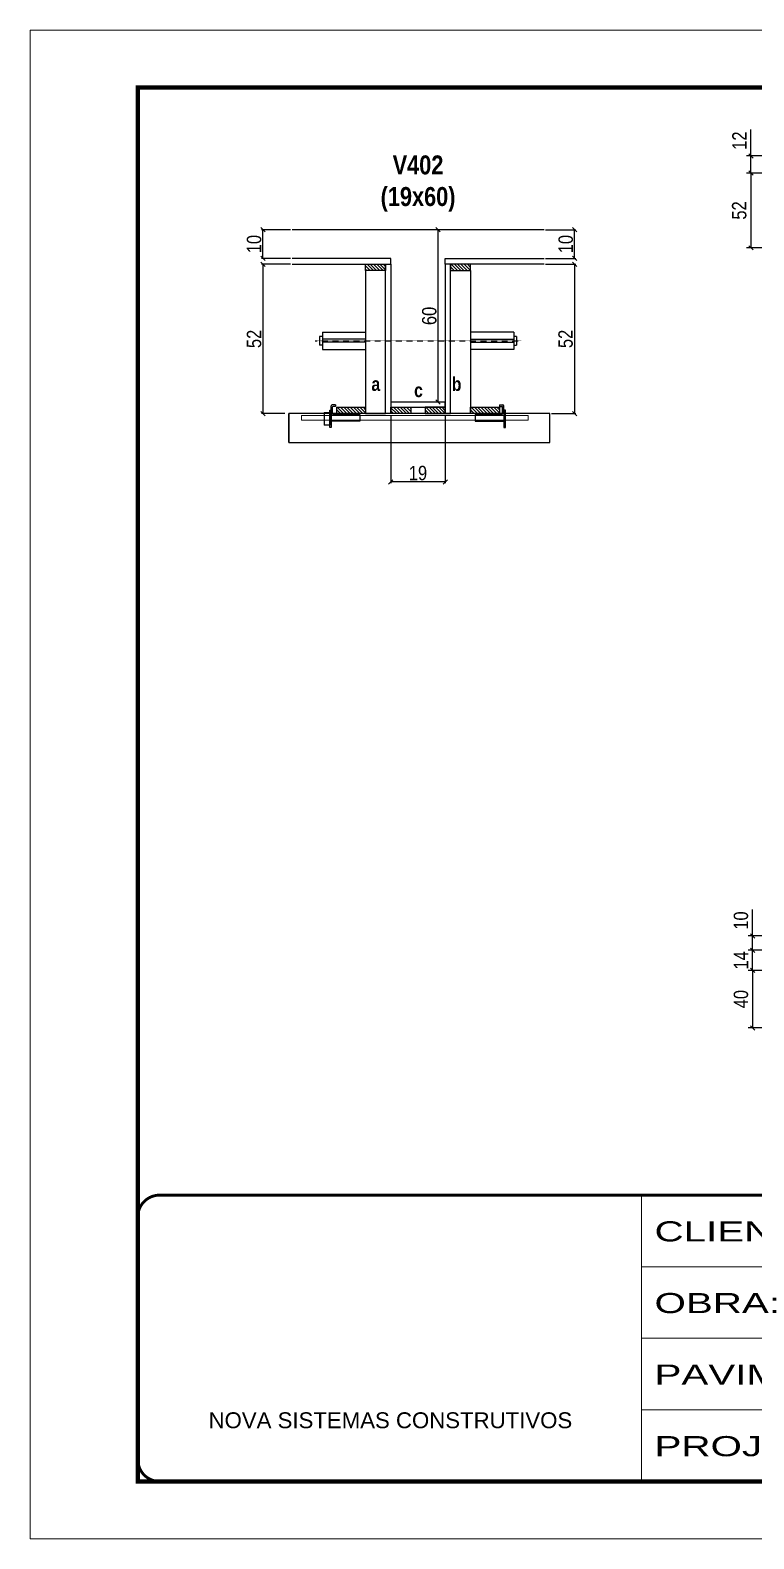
# Model space of a CAD drawing. Extents: x 3309 to 9590, y -2522 to 15424.
# Drawn here: x 6493 to 6997, y 12409 to 13459 of the extents above; entities that cross this region are included whole.
import ezdxf

# ---------------------------------------------------------------- set-up
doc = ezdxf.new("R2010")
doc.units = 0
for name, pattern in [('CONTINUO', [0]), ('DASHED', [0.75, 0.5, -0.25]), ('HIDDEN', [0.375, 0.25, -0.125])]:
    doc.linetypes.add(name, pattern=pattern)
for name, color, linetype in [('barrote', 251, 'Continuous'), ('COTA', 241, 'Continuous'), ('detalhes', 4, 'Continuous'), ('NOMENCLATURA', 7, 'Continuous'), ('Painéis', 200, 'Continuous'), ('presilha', 1, 'Continuous'), ('SARR_2.2x10', 60, 'Continuous'), ('SARR_2.2x7', 40, 'Continuous'), ('SARR_3.5x7', 81, 'Continuous'), ('TENSOR', 3, 'Continuous')]:
    doc.layers.add(name, color=color, linetype=linetype)
for name, color, linetype, lineweight in [('CONCRETO', 251, 'Continuous', 25), ('Folhas', 255, 'Continuous', 9), ('SARRAFO DE PRESSAO', 251, 'DASHED', 9), ('SCO-___-LAJ', 2, 'Continuous', 0)]:
    doc.layers.add(name, color=color, linetype=linetype, lineweight=lineweight)
doc.styles.add('ARIAL', font='arial.ttf')
doc.styles.add('COTA TECNICA', font='techl___.ttf', dxfattribs={"height": 10})
doc.styles.add('COTA TECNICA 2X', font='techl___.ttf', dxfattribs={"height": 10})
doc.styles.add('TECNICA', font='techb___.ttf', dxfattribs={"height": 10})
doc.styles.add('Tecnologia', font='')
doc.styles.get('Tecnologia').set_extended_font_data('Forgotten Futurist')
doc.dimstyles.new('PAINEL', dxfattribs={"dimtxt": 10, "dimasz": 3, "dimexe": 3, "dimexo": 3, "dimgap": 3, "dimtad": 1, "dimdec": 1, "dimzin": 12, "dimdsep": 46, "dimtxsty": 'COTA TECNICA', "dimblk1": 'OBLIQUE', "dimblk2": 'OBLIQUE', "dimsah": 1, "dimcen": 0.9, "dimclrd": 4, "dimclre": 4, "dimclrt": 240, "dimadec": 1, "dimazin": 3, "dimtfac": 1, "dimtdec": 1, "dimtmove": 0, "dimatfit": 3, "dimfxl": 1, "dimtolj": 1, "dimtzin": 12, "dimarcsym": 0})
doc.dimstyles.new('SECAO', dxfattribs={"dimscale": 0.333333, "dimtxt": 5, "dimasz": 9, "dimexe": 3, "dimexo": 3, "dimgap": 3, "dimtad": 1, "dimdec": 1, "dimlfac": 0.5, "dimzin": 12, "dimdsep": 46, "dimtxsty": 'COTA TECNICA 2X', "dimblk1": 'OBLIQUE', "dimblk2": 'OBLIQUE', "dimsah": 1, "dimcen": 0.9, "dimclrd": 4, "dimclre": 4, "dimclrt": 240, "dimadec": 1, "dimazin": 3, "dimtfac": 1, "dimtdec": 1, "dimtmove": 0, "dimatfit": 3, "dimfxl": 1, "dimtolj": 1, "dimtzin": 12, "dimarcsym": 0})
pattern_1 = [(135, (39979.4781, -110319.7541), (-1.122532015, -1.122532015), [])]

# ---------------------------------------------------------------- blocks, each defined once
blk = doc.blocks.new('9999999999')
at = {"color": 30, "linetype": 'CONTINUO'}
for p, q in [((98564.6, 34230.2), (98564.6, 34429.4)), ((98564.6, 34379.6), (99584, 34379.6)), ((98564.6, 34329.8), (99488, 34329.8)), ((98564.6, 34280), (99488, 34280))]:
    blk.add_line(p, q, dxfattribs=at)
at = {"color": 30, "linetype": 'CONTINUO', "const_width": 2}
blk.add_lwpolyline([(99584, 34230.2), (99584, 34414.4, 0.414214), (99569, 34429.4), (98229, 34429.4, 0.414214), (98214, 34414.4), (98214, 34245.2, 0.414214), (98229, 34230.2), (99584, 34230.2)], format="xyb", dxfattribs=at)
at = {"layer": 'Folhas'}
blk.add_lwpolyline([(98139, 34190.2), (99624, 34190.2), (99624, 35240.2), (98139, 35240.2)], close=True, dxfattribs=at)
at = {"layer": 'Folhas', "color": 30, "const_width": 3}
blk.add_lwpolyline([(98214, 34230.2), (99584, 34230.2), (99584, 35200.2), (98214, 35200.2)], close=True, dxfattribs=at)
at = {"color": 7, "linetype": 'Continuous', "ltscale": 5, "style": 'ARIAL'}
blk.add_text('NOVA SISTEMAS CONSTRUTIVOS', height=11.059, dxfattribs=at).set_placement((98263.2, 34267.2))
at = {"layer": 'Folhas', "color": 7, "style": 'Tecnologia', "width": 1.5}
for s, p in [('CLIENTE:', (98573.7, 34397.2)), ('OBRA:', (98573.7, 34347.3)), ('PAVIMENTO:', (98573.7, 34297.5)), ('PROJETO:', (98573.7, 34247.7))]:
    blk.add_text(s, height=14, dxfattribs=at).set_placement(p)
blk = doc.blocks.new('_Oblique')
at = {"color": 0, "linetype": 'ByBlock', "lineweight": -2}
blk.add_line((-0.5, -0.5), (0.5, 0.5), dxfattribs=at)
blk = doc.blocks.new('*D787')
at = {"layer": 'COTA', "color": 4, "lineweight": -2, "transparency": 16777216}
for p, q in [((6743.9, 13191.4), (6743.9, 13143.9)), ((6781.9, 13191.4), (6781.9, 13143.9)), ((6781.9, 13144.9), (6743.9, 13144.9))]:
    blk.add_line(p, q, dxfattribs=at)
at = {"layer": 'Defpoints', "color": 0, "transparency": 16777216}
for p in [(6743.9, 13192.4), (6781.9, 13192.4), (6743.9, 13144.9)]:
    blk.add_point(p, dxfattribs=at)
at = {"layer": 'COTA', "color": 4, "lineweight": -2, "transparency": 16777216, "xscale": 3, "yscale": 3, "zscale": 3, "rotation": 180}
blk.add_blockref('_Oblique', (6743.9, 13144.9), dxfattribs=at)
at = {"layer": 'COTA', "color": 4, "lineweight": -2, "transparency": 16777216, "xscale": 3, "yscale": 3, "zscale": 3}
blk.add_blockref('_Oblique', (6781.9, 13144.9), dxfattribs=at)
at = {"layer": 'COTA', "color": 240, "transparency": 16777216, "insert": (6762.9, 13151), "char_height": 10, "attachment_point": 5, "style": 'COTA TECNICA 2X'}
blk.add_mtext('\\A1;19', dxfattribs=at)
blk = doc.blocks.new('PRESILHA METÁLICA 1')
at = {"layer": 'presilha'}
for p, q in [((7.5, 10.6), (7.5, 19.9)), ((12, 21), (8.6, 21)), ((9, 11.6), (9, 18.9)), ((12, 19.5), (9.6, 19.5)), ((12, 21), (12, 19.5)), ((0, 13), (6, 13)), ((0, 13), (0, 0)), ((6, 0), (0, 0)), ((6, 15.5), (7.5, 15.5)), ((6, -2.5), (6, 15.5)), ((6, 13), (6, 0)), ((7.5, 15.5), (7.5, -2.5)), ((37.5, 4.1), (7.5, 4.1)), ((37.5, 11), (9.6, 11)), ((37.5, 11), (37.5, 4.1)), ((7.5, -2.5), (6, -2.5))]:
    blk.add_line(p, q, dxfattribs=at)
for centre, radius, start, end in [((8.6, 19.9), 1.14, 90, 180), ((9.6, 18.9), 0.57, 90, 180), ((9.6, 11.6), 0.57, 180, 270)]:
    blk.add_arc(centre, radius, start, end, dxfattribs=at)
blk = doc.blocks.new('PRESILHA METÁLICA 2')
at = {"layer": 'presilha'}
for p, q in [((-5.2, 23.5), (-5.2, 22)), ((-5.2, 23.5), (-1.9, 23.5)), ((-5.2, 22), (-2.8, 22)), ((-2.2, 14.1), (-2.2, 21.4)), ((0.8, 18), (-0.8, 18)), ((-0.8, 18), (-0.8, 0)), ((-0.8, 14.6), (-0.8, 22.4)), ((0.8, 0), (0.8, 18)), ((-30.8, 13.5), (-30.8, 6.6)), ((-30.8, 13.5), (-2.8, 13.5)), ((-30.8, 6.6), (-0.8, 6.6)), ((-0.8, 0), (0.8, 0))]:
    blk.add_line(p, q, dxfattribs=at)
for centre, radius, start, end in [((-2.8, 21.4), 0.57, 0, 90), ((-1.9, 22.4), 1.14, 0, 90), ((-2.8, 14.1), 0.57, 270, 0)]:
    blk.add_arc(centre, radius, start, end, dxfattribs=at)
blk = doc.blocks.new('*D788')
at = {"layer": 'COTA', "color": 4, "lineweight": -2, "transparency": 16777216}
for p, q in [((6674.2, 13296.4), (6653.9, 13296.4)), ((6654.9, 13296.4), (6654.9, 13192.4)), ((6670.1, 13192.4), (6653.9, 13192.4))]:
    blk.add_line(p, q, dxfattribs=at)
at = {"layer": 'Defpoints', "color": 0, "transparency": 16777216}
for p in [(6675.2, 13296.4), (6654.9, 13192.4), (6671.1, 13192.4)]:
    blk.add_point(p, dxfattribs=at)
at = {"layer": 'COTA', "color": 4, "lineweight": -2, "transparency": 16777216, "xscale": 3, "yscale": 3, "zscale": 3}
for p, rotation in [((6654.9, 13296.4), 90), ((6654.9, 13192.4), 270)]:
    blk.add_blockref('_Oblique', p, dxfattribs=dict(at, rotation=rotation))
at = {"layer": 'COTA', "color": 240, "transparency": 16777216, "insert": (6648.8, 13244.4), "char_height": 10, "attachment_point": 5, "rotation": 90, "style": 'COTA TECNICA 2X'}
blk.add_mtext('\\A1;52', dxfattribs=at)
blk = doc.blocks.new('*D789')
at = {"layer": 'COTA', "color": 4, "lineweight": -2, "transparency": 16777216}
for p, q in [((6851.6, 13296.4), (6872.9, 13296.4)), ((6871.9, 13296.4), (6871.9, 13192.4)), ((6855.8, 13192.4), (6872.9, 13192.4))]:
    blk.add_line(p, q, dxfattribs=at)
at = {"layer": 'Defpoints', "color": 0, "transparency": 16777216}
for p in [(6850.6, 13296.4), (6854.8, 13192.4), (6871.9, 13192.4)]:
    blk.add_point(p, dxfattribs=at)
at = {"layer": 'COTA', "color": 4, "lineweight": -2, "transparency": 16777216, "xscale": 3, "yscale": 3, "zscale": 3}
for p, rotation in [((6871.9, 13296.4), 90), ((6871.9, 13192.4), 270)]:
    blk.add_blockref('_Oblique', p, dxfattribs=dict(at, rotation=rotation))
at = {"layer": 'COTA', "color": 240, "transparency": 16777216, "insert": (6865.7, 13244.4), "char_height": 10, "attachment_point": 5, "rotation": 90, "style": 'COTA TECNICA 2X'}
blk.add_mtext('\\A1;52', dxfattribs=at)
blk = doc.blocks.new('*D790')
at = {"layer": 'COTA', "color": 4, "lineweight": -2, "transparency": 16777216}
for p, q in [((6780.9, 13320.4), (6775.9, 13320.4)), ((6776.9, 13200.4), (6776.9, 13320.4)), ((6780.9, 13200.4), (6775.9, 13200.4))]:
    blk.add_line(p, q, dxfattribs=at)
at = {"layer": 'Defpoints', "color": 0, "transparency": 16777216}
for p in [(6776.9, 13320.4), (6781.9, 13320.4), (6781.9, 13200.4)]:
    blk.add_point(p, dxfattribs=at)
at = {"layer": 'COTA', "color": 4, "lineweight": -2, "transparency": 16777216, "xscale": 3, "yscale": 3, "zscale": 3}
for p, rotation in [((6776.9, 13320.4), 90), ((6776.9, 13200.4), 270)]:
    blk.add_blockref('_Oblique', p, dxfattribs=dict(at, rotation=rotation))
at = {"layer": 'COTA', "color": 240, "transparency": 16777216, "insert": (6770.8, 13260.4), "char_height": 10, "attachment_point": 5, "rotation": 90, "style": 'COTA TECNICA 2X'}
blk.add_mtext('\\A1;60', dxfattribs=at)
blk = doc.blocks.new('*D791')
at = {"layer": 'COTA', "color": 4, "lineweight": -2, "transparency": 16777216}
for p, q in [((6851.6, 13320.4), (6872.9, 13320.4)), ((6871.9, 13300.4), (6871.9, 13320.4)), ((6851.6, 13300.4), (6872.9, 13300.4))]:
    blk.add_line(p, q, dxfattribs=at)
at = {"layer": 'Defpoints', "color": 0, "transparency": 16777216}
for p in [(6850.6, 13320.4), (6871.9, 13320.4), (6850.6, 13300.4)]:
    blk.add_point(p, dxfattribs=at)
at = {"layer": 'COTA', "color": 4, "lineweight": -2, "transparency": 16777216, "xscale": 3, "yscale": 3, "zscale": 3}
for p, rotation in [((6871.9, 13320.4), 90), ((6871.9, 13300.4), 270)]:
    blk.add_blockref('_Oblique', p, dxfattribs=dict(at, rotation=rotation))
at = {"layer": 'COTA', "color": 240, "transparency": 16777216, "insert": (6865.8, 13310.4), "char_height": 10, "attachment_point": 5, "rotation": 90, "style": 'COTA TECNICA 2X'}
blk.add_mtext('\\A1;10', dxfattribs=at)
blk = doc.blocks.new('*D797')
at = {"layer": 'COTA', "color": 4, "lineweight": -2, "transparency": 16777216}
for p, q in [((6674.2, 13320.4), (6653.9, 13320.4)), ((6654.9, 13300.4), (6654.9, 13320.4)), ((6674.2, 13300.4), (6653.9, 13300.4))]:
    blk.add_line(p, q, dxfattribs=at)
at = {"layer": 'Defpoints', "color": 0, "transparency": 16777216}
for p in [(6654.9, 13320.4), (6675.2, 13320.4), (6675.2, 13300.4)]:
    blk.add_point(p, dxfattribs=at)
at = {"layer": 'COTA', "color": 4, "lineweight": -2, "transparency": 16777216, "xscale": 3, "yscale": 3, "zscale": 3}
for p, rotation in [((6654.9, 13320.4), 90), ((6654.9, 13300.4), 270)]:
    blk.add_blockref('_Oblique', p, dxfattribs=dict(at, rotation=rotation))
at = {"layer": 'COTA', "color": 240, "transparency": 16777216, "insert": (6648.8, 13310.4), "char_height": 10, "attachment_point": 5, "rotation": 90, "style": 'COTA TECNICA 2X'}
blk.add_mtext('\\A1;10', dxfattribs=at)
blk = doc.blocks.new('*D821')
at = {"layer": 'COTA', "color": 4, "lineweight": -2, "transparency": 16777216}
for p, q in [((7004.1, 12804.9), (6992.9, 12804.9)), ((6995.9, 12804.9), (6995.9, 12764.9)), ((7004.1, 12764.9), (6992.9, 12764.9))]:
    blk.add_line(p, q, dxfattribs=at)
at = {"layer": 'Defpoints', "color": 0, "transparency": 16777216}
for p in [(7007.1, 12804.9, 0), (6995.9, 12764.9), (7007.1, 12764.9, 0)]:
    blk.add_point(p, dxfattribs=at)
at = {"layer": 'COTA', "color": 4, "lineweight": -2, "transparency": 16777216, "xscale": 3, "yscale": 3, "zscale": 3}
for p, rotation in [((6995.9, 12804.9), 90), ((6995.9, 12764.9), 270)]:
    blk.add_blockref('_Oblique', p, dxfattribs=dict(at, rotation=rotation))
at = {"layer": 'COTA', "color": 240, "transparency": 16777216, "insert": (6987.8, 12784.9), "char_height": 10, "attachment_point": 5, "rotation": 90, "style": 'COTA TECNICA'}
blk.add_mtext('\\A1;40', dxfattribs=at)
blk = doc.blocks.new('*D822')
at = {"layer": 'COTA', "color": 4, "lineweight": -2, "transparency": 16777216}
for p, q in [((7004.1, 12818.9), (6992.9, 12818.9)), ((6995.9, 12804.9), (6995.9, 12818.9)), ((7004.1, 12804.9), (6992.9, 12804.9))]:
    blk.add_line(p, q, dxfattribs=at)
at = {"layer": 'Defpoints', "color": 0, "transparency": 16777216}
for p in [(6995.9, 12818.9), (7007.1, 12818.9, 0), (7007.1, 12804.9, 0)]:
    blk.add_point(p, dxfattribs=at)
at = {"layer": 'COTA', "color": 4, "lineweight": -2, "transparency": 16777216, "xscale": 3, "yscale": 3, "zscale": 3}
for p, rotation in [((6995.9, 12818.9), 90), ((6995.9, 12804.9), 270)]:
    blk.add_blockref('_Oblique', p, dxfattribs=dict(at, rotation=rotation))
at = {"layer": 'COTA', "color": 240, "transparency": 16777216, "insert": (6987.8, 12811.9), "char_height": 10, "attachment_point": 5, "rotation": 90, "style": 'COTA TECNICA'}
blk.add_mtext('\\A1;14', dxfattribs=at)
blk = doc.blocks.new('*D823')
at = {"layer": 'COTA', "color": 4, "lineweight": -2, "transparency": 16777216}
for p, q in [((6995.9, 12828.9), (6995.9, 12847.3)), ((7004.1, 12828.9), (6992.9, 12828.9)), ((6995.9, 12818.9), (6995.9, 12828.9)), ((7004.1, 12818.9), (6992.9, 12818.9))]:
    blk.add_line(p, q, dxfattribs=at)
at = {"layer": 'Defpoints', "color": 0, "transparency": 16777216}
for p in [(6995.9, 12828.9), (7007.1, 12828.9, 0), (7007.1, 12818.9, 0)]:
    blk.add_point(p, dxfattribs=at)
at = {"layer": 'COTA', "color": 4, "lineweight": -2, "transparency": 16777216, "xscale": 3, "yscale": 3, "zscale": 3}
for p, rotation in [((6995.9, 12828.9), 90), ((6995.9, 12818.9), 270)]:
    blk.add_blockref('_Oblique', p, dxfattribs=dict(at, rotation=rotation))
at = {"layer": 'COTA', "color": 240, "transparency": 16777216, "insert": (6987.8, 12839.6), "char_height": 10, "attachment_point": 5, "rotation": 90, "style": 'COTA TECNICA'}
blk.add_mtext('\\A1;10', dxfattribs=at)
blk = doc.blocks.new('*D827')
at = {"layer": 'COTA', "color": 4, "lineweight": -2, "transparency": 16777216}
for p, q in [((7004.1, 13359.8), (6991.7, 13359.8)), ((6994.7, 13359.8), (6994.7, 13307.8)), ((7004.1, 13307.8), (6991.7, 13307.8))]:
    blk.add_line(p, q, dxfattribs=at)
at = {"layer": 'Defpoints', "color": 0, "transparency": 16777216}
for p in [(7007.1, 13359.8, 0), (6994.7, 13307.8), (7007.1, 13307.8, 0)]:
    blk.add_point(p, dxfattribs=at)
at = {"layer": 'COTA', "color": 4, "lineweight": -2, "transparency": 16777216, "xscale": 3, "yscale": 3, "zscale": 3}
for p, rotation in [((6994.7, 13359.8), 90), ((6994.7, 13307.8), 270)]:
    blk.add_blockref('_Oblique', p, dxfattribs=dict(at, rotation=rotation))
at = {"layer": 'COTA', "color": 240, "transparency": 16777216, "insert": (6986.6, 13333.8), "char_height": 10, "attachment_point": 5, "rotation": 90, "style": 'COTA TECNICA'}
blk.add_mtext('\\A1;52', dxfattribs=at)
blk = doc.blocks.new('*D828')
at = {"layer": 'COTA', "color": 4, "lineweight": -2, "transparency": 16777216}
for p, q in [((6994.7, 13371.8), (6994.7, 13390.1)), ((7004.1, 13371.8), (6991.7, 13371.8)), ((6994.7, 13359.8), (6994.7, 13371.8)), ((7004.1, 13359.8), (6991.7, 13359.8))]:
    blk.add_line(p, q, dxfattribs=at)
at = {"layer": 'Defpoints', "color": 0, "transparency": 16777216}
for p in [(6994.7, 13371.8), (7007.1, 13371.8, 0), (7007.1, 13359.8, 0)]:
    blk.add_point(p, dxfattribs=at)
at = {"layer": 'COTA', "color": 4, "lineweight": -2, "transparency": 16777216, "xscale": 3, "yscale": 3, "zscale": 3}
for p, rotation in [((6994.7, 13371.8), 90), ((6994.7, 13359.8), 270)]:
    blk.add_blockref('_Oblique', p, dxfattribs=dict(at, rotation=rotation))
at = {"layer": 'COTA', "color": 240, "transparency": 16777216, "insert": (6986.7, 13382.4), "char_height": 10, "attachment_point": 5, "rotation": 90, "style": 'COTA TECNICA'}
blk.add_mtext('\\A1;12', dxfattribs=at)

msp = doc.modelspace()

# ---------------------------------------------------------------- hatches: boundary and pattern name
at = {"layer": 'SARR_2.2x10'}
h = msp.add_hatch(dxfattribs=at)
h.set_pattern_fill('ANSI31', color=256, scale=0.5, angle=90)
h.set_pattern_definition([(135, (39899.8781, -110319.7541), (-1.122532015, -1.122532015), [])])
h.paths.add_polyline_path([(6706.34, 13196.82), (6706.34, 13192.42), (6726.34, 13192.42), (6726.34, 13196.82)])
h = msp.add_hatch(dxfattribs=at)
h.set_pattern_fill('ANSI31', color=256, scale=0.5, angle=90)
h.set_pattern_definition([(135, (39993.0781, -110319.7541), (-1.122532015, -1.122532015), [])])
h.paths.add_polyline_path([(6799.54, 13196.82), (6799.54, 13192.42), (6819.54, 13192.42), (6819.54, 13196.82)])
at = {"layer": 'SARR_2.2x7'}
h = msp.add_hatch(dxfattribs=at)
h.set_pattern_fill('ANSI31', color=256, scale=0.5, angle=90)
h.set_pattern_definition([(135, (39913.8781, -110220.1541), (-1.122532015, -1.122532015), [])])
h.paths.add_polyline_path([(6740.34, 13296.42), (6740.34, 13292.02), (6726.34, 13292.02), (6726.34, 13296.42)])
h = msp.add_hatch(dxfattribs=at)
h.set_pattern_fill('ANSI31', color=256, scale=0.5, angle=90)
h.set_pattern_definition([(135, (39893.8781, -110220.1541), (-1.122532015, -1.122532015), [])])
h.paths.add_polyline_path([(6785.54, 13296.42), (6785.54, 13292.02), (6799.54, 13292.02), (6799.54, 13296.42)])
h = msp.add_hatch(dxfattribs=at)
h.set_pattern_fill('ANSI31', color=256, scale=0.5, angle=90)
h.set_pattern_definition(pattern_1)
h.paths.add_polyline_path([(6757.94, 13192.42), (6757.94, 13196.82), (6743.94, 13196.82), (6743.94, 13192.42)])
h = msp.add_hatch(dxfattribs=at)
h.set_pattern_fill('ANSI31', color=256, scale=0.5, angle=90)
h.set_pattern_definition(pattern_1)
h.paths.add_polyline_path([(6767.94, 13196.82), (6767.94, 13192.42), (6781.94, 13192.42), (6781.94, 13196.82)])

# ---------------------------------------------------------------- linework, layer by layer
at = {"ltscale": 3}
for p, q in [((6694.34, 13246.14), (6694.34, 13240.14)), ((6696.34, 13246.14), (6694.34, 13246.14)), ((6696.34, 13249.14), (6696.34, 13237.14)), ((6696.34, 13249.14), (6726.34, 13249.14)), ((6726.34, 13244.14), (6696.34, 13244.14)), ((6726.34, 13242.14), (6696.34, 13242.14)), ((6829.54, 13249.14), (6799.54, 13249.14)), ((6799.54, 13244.14), (6829.54, 13244.14)), ((6799.54, 13242.14), (6829.54, 13242.14)), ((6829.54, 13249.14), (6829.54, 13237.14)), ((6831.54, 13246.14), (6829.54, 13246.14)), ((6831.54, 13246.14), (6831.54, 13240.14)), ((6696.34, 13240.14), (6694.34, 13240.14)), ((6696.34, 13237.14), (6726.34, 13237.14)), ((6829.54, 13237.14), (6799.54, 13237.14)), ((6829.54, 13240.14), (6831.54, 13240.14))]:
    msp.add_line(p, q, dxfattribs=at)
at = {"layer": 'barrote'}
msp.add_lwpolyline([(6672.88, 13172.42), (6854.8, 13172.42), (6854.8, 13192.42), (6672.88, 13192.42)], close=True, dxfattribs=at)
at = {"layer": 'CONCRETO', "linetype": 'Continuous'}
msp.add_line((6850.64, 13320.42), (6675.24, 13320.42), dxfattribs=at)
at = {"layer": 'detalhes', "color": 250}
msp.add_line((6672.88, 13172.42), (6672.88, 13192.42), dxfattribs=at)
at = {"layer": 'Painéis', "linetype": 'Continuous', "elevation": 0}
for points in [[(6675.24, 13296.42), (6743.94, 13296.42), (6743.94, 13300.42), (6675.24, 13300.42)], [(6850.64, 13296.42), (6781.94, 13296.42), (6781.94, 13300.42), (6850.64, 13300.42)]]:
    msp.add_lwpolyline(points, dxfattribs=at)
at = {"layer": 'Painéis', "linetype": 'Continuous'}
for points in [[(6740.34, 13192.42), (6740.34, 13296.42), (6743.94, 13296.42), (6743.94, 13192.42)], [(6785.54, 13192.42), (6785.54, 13296.42), (6781.94, 13296.42), (6781.94, 13192.42)], [(6781.94, 13200.42), (6743.94, 13200.42), (6743.94, 13196.82), (6781.94, 13196.82)]]:
    msp.add_lwpolyline(points, close=True, dxfattribs=at)
at = {"layer": 'SARR_2.2x10'}
for points in [[(6706.34, 13196.82), (6726.34, 13196.82), (6726.34, 13192.42), (6706.34, 13192.42)], [(6799.54, 13196.82), (6819.54, 13196.82), (6819.54, 13192.42), (6799.54, 13192.42)]]:
    msp.add_lwpolyline(points, close=True, dxfattribs=at)
at = {"layer": 'SARR_2.2x7', "elevation": 0}
for points in [[(6726.34, 13296.42), (6740.34, 13296.42), (6740.34, 13292.02), (6726.34, 13292.02)], [(6799.54, 13296.42), (6785.54, 13296.42), (6785.54, 13292.02), (6799.54, 13292.02)]]:
    msp.add_lwpolyline(points, close=True, dxfattribs=at)
at = {"layer": 'SARR_2.2x7'}
for points in [[(6743.94, 13196.82), (6757.94, 13196.82), (6757.94, 13192.42), (6743.94, 13192.42)], [(6781.94, 13196.82), (6767.94, 13196.82), (6767.94, 13192.42), (6781.94, 13192.42)]]:
    msp.add_lwpolyline(points, close=True, dxfattribs=at)
at = {"layer": 'SARR_3.5x7'}
for points in [[(6740.34, 13292.02), (6726.34, 13292.02), (6726.34, 13192.42), (6740.34, 13192.42)], [(6785.54, 13292.02), (6799.54, 13292.02), (6799.54, 13192.42), (6785.54, 13192.42)]]:
    msp.add_lwpolyline(points, close=True, dxfattribs=at)
at = {"layer": 'SCO-___-LAJ', "color": 1}
msp.add_lwpolyline([(6681.89, 13191.08), (6839.72, 13191.08), (6839.72, 13187.88), (6681.89, 13187.88)], close=True, dxfattribs=at)
at = {"layer": 'TENSOR', "linetype": 'HIDDEN', "ltscale": 0.5}
msp.add_line((6691.34, 13243.14), (6834.84, 13243.14), dxfattribs=at)

# ---------------------------------------------------------------- block references
at = {"layer": 'presilha', "xscale": 0.6666666666666666, "yscale": 0.6666666666666666, "zscale": 0.6666666666666666}
for name, p in [('PRESILHA METÁLICA 1', (6697.47, 13184.45)), ('PRESILHA METÁLICA 2', (6823.22, 13182.78))]:
    msp.add_blockref(name, p, dxfattribs=at)
at = {"layer": 'SARRAFO DE PRESSAO', "color": 6, "linetype": 'ByBlock'}
msp.add_blockref('9999999999', (-91646.11, -21780.92), dxfattribs=at)

# ---------------------------------------------------------------- texts
at = {"layer": 'detalhes', "style": 'TECNICA'}
for s, p in [('a', (6730.47, 13208.21)), ('c', (6760.18, 13203.89)), ('b', (6786.44, 13208.2))]:
    msp.add_text(s, height=9.6, dxfattribs=at).set_placement(p)
at = {"layer": 'NOMENCLATURA', "insert": (6762.94, 13372.11), "char_height": 13.2, "attachment_point": 2, "style": 'TECNICA'}
msp.add_mtext_dynamic_manual_height_columns('V402\\P(19x60)', width=300.2766, gutter_width=1, heights=[0], dxfattribs=at)

# ---------------------------------------------------------------- dimensions: what is measured, and where the dimension line sits
at = {"layer": 'COTA'}
for base, p1, p2, dimstyle, picture, middle in [((6994.73, 13371.75), (7007.12, 13359.75, 0), (7007.12, 13371.75, 0), 'PAINEL', '*D828', (6986.67, 13382.41)), ((6994.73, 13307.75), (7007.12, 13359.75, 0), (7007.12, 13307.75, 0), 'PAINEL', '*D827', (6986.62, 13333.75)), ((6654.89, 13320.42), (6675.24, 13300.42), (6675.24, 13320.42), 'SECAO', '*D797', (6648.79, 13310.42)), ((6776.87, 13320.42), (6781.94, 13200.42), (6781.94, 13320.42), 'SECAO', '*D790', (6770.76, 13260.42)), ((6871.86, 13320.42), (6850.64, 13300.42), (6850.64, 13320.42), 'SECAO', '*D791', (6865.76, 13310.42)), ((6654.89, 13192.42, 0), (6675.24, 13296.42), (6671.13, 13192.42, 0), 'SECAO', '*D788', (6648.78, 13244.42, 0)), ((6871.86, 13192.42, 0), (6850.64, 13296.42), (6854.75, 13192.42, 0), 'SECAO', '*D789', (6865.75, 13244.42, 0)), ((6995.86, 12828.86), (7007.12, 12818.86, 0), (7007.12, 12828.86, 0), 'PAINEL', '*D823', (6987.75, 12839.57)), ((6995.86, 12764.86), (7007.12, 12804.86, 0), (7007.12, 12764.86, 0), 'PAINEL', '*D821', (6987.75, 12784.86))]:
    dim = msp.add_linear_dim(base=base, p1=p1, p2=p2, angle=90, dimstyle=dimstyle, dxfattribs=at)
    dim.commit()
    dim.dimension.update_dxf_attribs({"geometry": picture, "text_midpoint": middle})
for base, p1, p2, angle, dimstyle, picture, middle in [((6743.94, 13144.94), (6781.94, 13192.42), (6743.94, 13192.42), 180, 'SECAO', '*D787', (6762.94, 13144.94)), ((6995.86, 12818.86), (7007.12, 12804.86, 0), (7007.12, 12818.86, 0), 90, 'PAINEL', '*D822', (6995.86, 12811.86))]:
    dim = msp.add_linear_dim(base=base, p1=p1, p2=p2, angle=angle, dimstyle=dimstyle, dxfattribs=at)
    dim.commit()
    dim.dimension.update_dxf_attribs({"geometry": picture, "text_midpoint": middle, "dimtype": 160})

doc.saveas('drawing.dxf')
